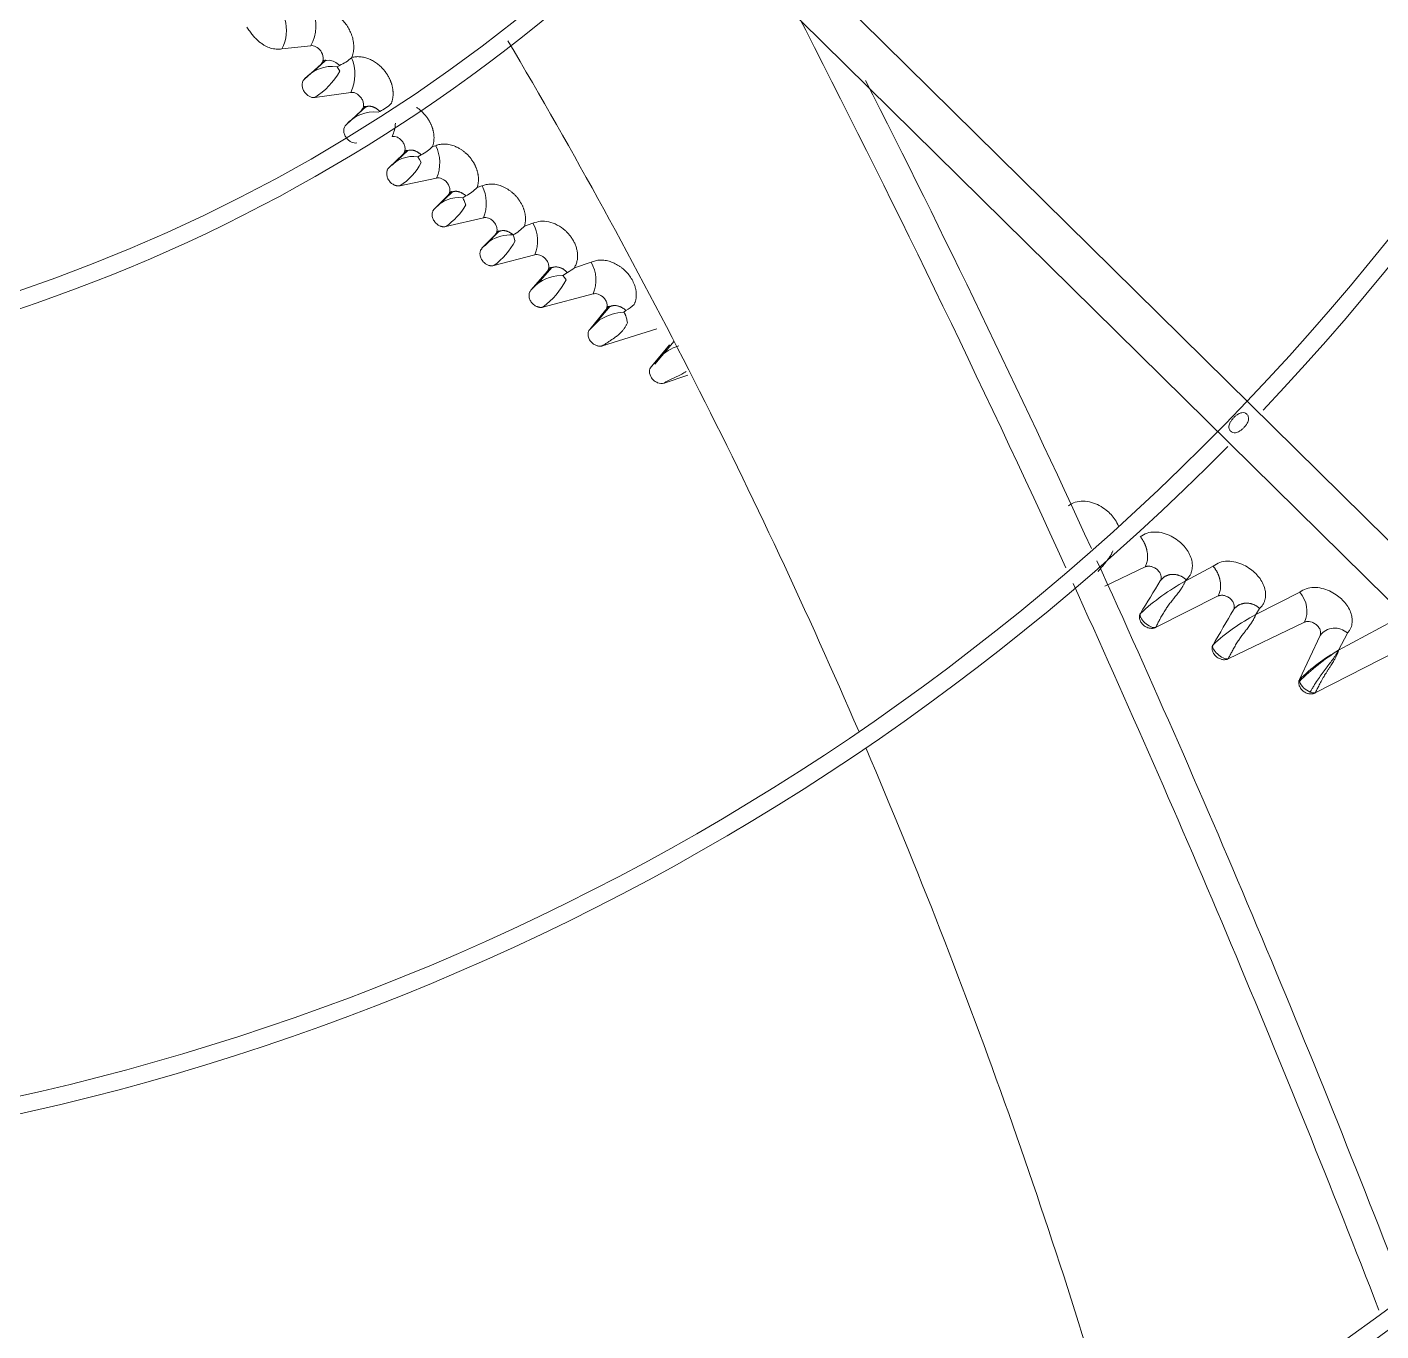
# Model space of a CAD drawing. Header units: millimetres. Extents: x 113490 to 142599, y -20467 to 115.
# Drawn here: x 133754.2 to 133945.9, y -11728.5 to -11543.9 of the extents above; entities that cross this region are included whole.
import ezdxf

# ---------------------------------------------------------------- set-up
doc = ezdxf.new("R2010")
doc.units = ezdxf.units.MM
doc.layers.add('DV3_0', color=7, linetype='Continuous')

msp = doc.modelspace()

# ---------------------------------------------------------------- linework, layer by layer
at = {"layer": 'DV3_0', "color": 7, "linetype": 'Continuous', "lineweight": 15}
for p, q in [((134005.33, -11674.11), (133696.04, -11369.11)), ((133692.48, -11374.03), (134001.15, -11678.41)), ((133790.33, -11546.98), (133794.42, -11546.53)), ((133795.87, -11549.14), (133793.54, -11551.25)), ((133796.44, -11548.69), (133794.74, -11550.23)), ((133798.16, -11549.51), (133798.51, -11549.33)), ((133798.52, -11550.13), (133798.16, -11549.51)), ((133800.08, -11553.14), (133795, -11553.86)), ((133805.89, -11554.67), (133805.83, -11554.69)), ((133799.42, -11557.72), (133801.58, -11555.71)), ((133802.27, -11555.15), (133800.58, -11556.71)), ((133803.98, -11555.94), (133804.18, -11555.83)), ((133812.11, -11560.69), (133811.66, -11560.81)), ((133805.48, -11563.83), (133807.48, -11561.91)), ((133808.14, -11561.36), (133805.96, -11563.44)), ((133809.57, -11562.26), (133810.03, -11561.99)), ((133809.57, -11562.26), (133809.83, -11562.66)), ((133809.83, -11562.66), (133810.06, -11563.09)), ((133812.22, -11565.27), (133807.05, -11566.36)), ((133818.66, -11566.39), (133817.98, -11566.59)), ((133811.91, -11569.66), (133813.83, -11567.75)), ((133814.49, -11567.2), (133812.38, -11569.27)), ((133815.93, -11568.07), (133816.37, -11567.8)), ((133816.17, -11568.57), (133816.38, -11569.09)), ((133818.86, -11570.88), (133813.53, -11572.14)), ((133825.88, -11571.67), (133824.68, -11572.06)), ((133818.66, -11575.22), (133820.52, -11573.31)), ((133821.16, -11572.76), (133819.13, -11574.83)), ((133823.06, -11573.32), (133823.21, -11573.75)), ((133823.21, -11573.75), (133823.33, -11574.17)), ((133818.66, -11575.22), (133819.73, -11574.22)), ((133826.15, -11576.13), (133820.33, -11577.66)), ((133828.56, -11577.92), (133826.63, -11580.13)), ((133834.11, -11577.2), (133831.74, -11577.96)), ((133825.57, -11581.16), (133827.89, -11578.49)), ((133829.26, -11579.1), (133830.13, -11579.05)), ((133830.13, -11579.05), (133830.75, -11578.64)), ((133830.13, -11579.05), (133830.35, -11579.34)), ((133830.35, -11579.34), (133830.57, -11579.66)), ((133834.39, -11581.67), (133827.29, -11583.54)), ((133836.83, -11583.41), (133834.99, -11585.6)), ((133833.91, -11586.69), (133836.16, -11583.99)), ((133833.91, -11586.69), (133835.25, -11585.41)), ((133838.29, -11584.3), (133838.73, -11584.26)), ((133838.73, -11584.26), (133839.05, -11584.04)), ((133839.08, -11584.96), (133839.16, -11585.24)), ((133843.4, -11586.62), (133835.7, -11589.02)), ((133842.62, -11592), (133845.23, -11588.9)), ((133845.89, -11588.35), (133843.12, -11591.61)), ((133847.82, -11593.16), (133844.45, -11594.3)), ((133912.55, -11620.32), (133906.83, -11623.06)), ((133922.19, -11620.23), (133918.24, -11622.34)), ((133918.24, -11622.34), (133918.37, -11622.14)), ((133934.44, -11623.91), (133928.21, -11627.07)), ((133922.89, -11624.44), (133914.03, -11628.89)), ((133928.21, -11627.07), (133928.76, -11626.19)), ((133935.11, -11628.16), (133924.3, -11633.34)), ((133947.68, -11627.95), (133939.94, -11632.12)), ((133939.94, -11632.12), (133941.2, -11629.68)), ((133934.4, -11636.28), (133937.33, -11630.01)), ((133948.4, -11632.14), (133936.61, -11638.17))]:
    msp.add_line(p, q, dxfattribs=at)
for centre, radius, start, end in [((133678.24, -11359.99), 346, 316.5062, 45.3204), ((133678.24, -11359.99), 343.5, 315.6512, 45.622), ((133678.24, -11359.99), 551.5, 285.4775, 344.5225), ((133678.24, -11359.99), 233.5, 225.7814, 315.7154), ((133678.24, -11359.99), 236, 270, 315.2644), ((133789.43, -11543.73), 5.72, 330.7489, 24.2522), ((133785.45, -11544.38), 5.53, 331.8842, 16.797), ((132153.86, -12419.24), 1921.39, 24.56568, 27.16861), ((133071.06, -11989.01), 872.25, 23.32871, 30.53654), ((133796.06, -11543.7), 6.13, 293.4978, 312.3418), ((133794.66, -11550.56), 6, 334.5296, 22.8148), ((133800.27, -11548.3), 0.106, 127.455, 138.9521), ((133797.46, -11554.66), 5.2, 82.2332, 138.9483), ((133789.01, -11544.69), 10.96, 303.1447, 330.2122), ((132231.13, -12384.07), 1840.9, 24.60001, 26.89057), ((133801.66, -11550.42), 5.97, 295.061, 314.3575), ((133803.38, -11561.13), 5.22, 83.3621, 139.2655), ((133800.79, -11557.06), 5.64, 335.6062, 355.4046), ((133807.29, -11563.1), 5.39, 336.3081, 26.5856), ((133808.95, -11566.75), 4.54, 82.1058, 139.9003), ((133807.43, -11556.67), 5.92, 296.0332, 315.5868), ((133802.46, -11559.1), 8.58, 302.2935, 332.2899), ((133814.08, -11568.84), 5.2, 336.8968, 28.1141), ((133815.37, -11572.54), 4.5, 82.8527, 140.2674), ((133810.1, -11571.13), 6.59, 22.8107, 27.6678), ((133813.7, -11562.55), 5.89, 296.95, 316.6197), ((133807.56, -11563.71), 10.33, 305.3082, 328.6579), ((133820.32, -11568.14), 5.86, 297.8556, 317.9842), ((133821.48, -11574.17), 5.06, 337.2472, 29.5928), ((133822.77, -11578.86), 5.55, 87.0019, 123.1926), ((133814.19, -11569.33), 10.35, 306.4065, 332.1042), ((133828, -11573.5), 5.83, 298.135, 309.9847), ((133829.73, -11579.72), 5.06, 337.3362, 29.9393), ((133829.87, -11584.53), 5.46, 96.3262, 141.9258), ((133820.88, -11574.8), 10.84, 306.252, 333.384), ((133836.15, -11578.99), 5.82, 299.8593, 314.3251), ((133838.96, -11590.87), 6.6, 95.7956, 124.1612), ((133833.27, -11586.53), 6.03, 7.0938, 12.3213), ((133848.24, -11594.81), 6.04, 106.4811, 137.7838), ((133851.7, -11599.19), 11.58, 133.2213, 141.6416), ((133678.24, -11359.99), 343.5, 225.9212, 315.6512), ((133678.24, -11359.99), 346, 270, 315.3179), ((132231.13, -12384.07), 1840.9, 21.02717, 24.54064), ((132153.86, -12419.24), 1921.39, 21.16348, 24.49317), ((131025.59, -9865.68), 3381.22, 328.6085, 328.70007), ((133934.48, -11651.66), 33.52, 118.9878, 132.3769), ((133931.56, -11626.55), 3.91, 335.5813, 42.3867), ((130512.29, -9634.07), 3951.76, 329.64096, 329.72446), ((133941.89, -11652.79), 29.13, 118.0017, 132.6106), ((133939.42, -11631.68), 2.68, 48.4997, 141.4403), ((133955.02, -11656.75), 28.87, 121.4706, 135.595), ((133951.89, -11653.83), 24.77, 118.8187, 134.9058), ((133071.06, -11989.01), 872.25, 15.864, 23.15375), ((133678.24, -11359.99), 453.5, 225.9915, 315.56), ((133678.24, -11359.99), 456, 270, 315.5611), ((133678.24, -11359.99), 477.5, 226.9802, 313.0198)]:
    msp.add_arc(centre, radius, start, end, dxfattribs=at)
at = {"layer": 'DV3_0', "color": 7, "linetype": 'Continuous', "lineweight": 20}
for centre, radius, start, end in [((133934.86, -11636.43), 0.488, 162.8059, 194.1766), ((133936.81, -11635.59), 2.6, 201.5728, 250.1568), ((133936.51, -11636.83), 1.34, 244.2828, 274.1581)]:
    msp.add_arc(centre, radius, start, end, dxfattribs=at)
at = {"layer": 'DV3_0', "color": 7, "linetype": 'Continuous', "lineweight": 15}
for points, knots in [([(133794.64, -11541.38), (133794.7, -11541.36), (133794.82, -11541.33), (133795, -11541.3), (133795.18, -11541.28), (133795.36, -11541.27), (133795.55, -11541.26), (133795.73, -11541.27), (133795.92, -11541.29), (133796.11, -11541.32), (133796.3, -11541.35), (133796.49, -11541.4), (133796.68, -11541.46), (133797.08, -11541.6), (133797.67, -11541.88), (133798.41, -11542.4), (133799.02, -11543.01), (133799.52, -11543.64), (133799.9, -11544.29), (133800.21, -11544.96), (133800.38, -11545.56), (133800.47, -11546.06), (133800.51, -11546.44), (133800.52, -11546.82), (133800.49, -11547.18), (133800.43, -11547.54), (133800.34, -11547.89), (133800.25, -11548.11), (133800.21, -11548.22)], [0, 0, 0, 0, 0.01916, 0.038106, 0.056888, 0.075557, 0.094165, 0.112765, 0.131411, 0.150154, 0.169045, 0.188136, 0.207474, 0.227106, 0.308139, 0.388604, 0.471786, 0.538196, 0.605101, 0.673066, 0.74109, 0.778944, 0.816044, 0.852661, 0.889074, 0.925575, 0.962455, 1, 1, 1, 1]), ([(133785.36, -11543.9), (133785.43, -11544), (133785.56, -11544.2), (133785.77, -11544.49), (133785.97, -11544.76), (133786.17, -11545.01), (133786.37, -11545.24), (133786.57, -11545.46), (133786.77, -11545.66), (133786.97, -11545.85), (133787.17, -11546.02), (133787.37, -11546.17), (133787.57, -11546.31), (133787.76, -11546.44), (133788.02, -11546.59), (133788.34, -11546.74), (133788.73, -11546.88), (133789.12, -11546.97), (133789.52, -11547.02), (133789.93, -11547.03), (133790.2, -11547), (133790.33, -11546.98)], [0, 0, 0, 0, 0.057027, 0.111487, 0.163518, 0.213259, 0.260853, 0.306447, 0.350191, 0.392239, 0.432746, 0.471873, 0.509778, 0.546624, 0.582569, 0.6503, 0.717455, 0.785065, 0.854112, 0.925494, 1, 1, 1, 1]), ([(133794.42, -11546.53), (133794.88, -11546.48), (133795.44, -11546.75), (133796.01, -11547.54), (133796.15, -11547.88), (133796.21, -11548.56), (133796.12, -11548.91), (133795.87, -11549.14)], [0, 0, 0, 0, 0.5, 0.5, 0.75, 0.75, 1, 1, 1, 1]), ([(133798.51, -11549.33), (133798.05, -11548.9), (133797.49, -11548.63), (133796.52, -11548.56), (133796.1, -11548.75), (133795.87, -11549.14)], [0, 0, 0, 0, 0.5, 0.5, 1, 1, 1, 1]), ([(133805.83, -11554.69), (133805.85, -11554.64), (133805.89, -11554.53), (133805.94, -11554.37), (133805.98, -11554.2), (133806.01, -11554.04), (133806.04, -11553.87), (133806.06, -11553.71), (133806.07, -11553.54), (133806.08, -11553.37), (133806.07, -11553.2), (133806.07, -11553.04), (133806.05, -11552.87), (133806.03, -11552.71), (133806.01, -11552.55), (133805.97, -11552.39), (133805.94, -11552.23), (133805.9, -11552.07), (133805.85, -11551.92), (133805.8, -11551.76), (133805.74, -11551.62), (133805.69, -11551.47), (133805.62, -11551.32), (133805.56, -11551.18), (133805.49, -11551.05), (133805.42, -11550.91), (133805.34, -11550.78), (133805.27, -11550.65), (133805.19, -11550.53), (133805.1, -11550.41), (133805.02, -11550.29), (133804.94, -11550.18), (133804.85, -11550.07), (133804.77, -11549.97), (133804.68, -11549.86), (133804.59, -11549.77), (133804.37, -11549.53), (133804, -11549.19), (133803.45, -11548.79), (133802.9, -11548.49), (133802.43, -11548.3), (133802.04, -11548.19), (133801.72, -11548.13), (133801.4, -11548.09), (133801.09, -11548.08), (133800.79, -11548.1), (133800.49, -11548.14), (133800.3, -11548.19), (133800.21, -11548.22)], [0, 0, 0, 0, 0.018271, 0.036367, 0.054293, 0.072053, 0.089651, 0.107087, 0.124357, 0.141458, 0.15839, 0.17515, 0.19174, 0.208158, 0.224405, 0.240482, 0.256387, 0.272115, 0.287663, 0.303028, 0.318207, 0.3332, 0.348005, 0.36262, 0.377045, 0.391281, 0.405327, 0.419176, 0.432823, 0.446261, 0.459487, 0.4725, 0.485297, 0.497878, 0.510245, 0.522398, 0.534339, 0.599607, 0.661765, 0.720651, 0.776416, 0.808812, 0.841042, 0.873103, 0.905011, 0.936795, 0.968461, 1, 1, 1, 1]), ([(133793.54, -11551.25), (133793.44, -11551.33), (133793.28, -11551.56), (133793.18, -11552), (133793.24, -11552.51), (133793.45, -11553.01), (133793.79, -11553.43), (133794.18, -11553.72), (133794.59, -11553.87), (133794.86, -11553.88), (133795, -11553.86)], [0, 0, 0, 0, 0.124936, 0.249948, 0.37496, 0.499972, 0.624983, 0.749995, 0.875007, 1, 1, 1, 1]), ([(133801.58, -11555.71), (133801.62, -11555.66), (133801.71, -11555.57), (133801.84, -11555.33), (133801.91, -11554.96), (133801.84, -11554.46), (133801.61, -11553.97), (133801.27, -11553.56), (133800.87, -11553.28), (133800.52, -11553.16), (133800.26, -11553.13), (133800.14, -11553.14), (133800.08, -11553.14)], [0, 0, 0, 0, 0.059896, 0.120557, 0.250312, 0.386572, 0.52658, 0.661624, 0.782933, 0.893402, 0.946876, 1, 1, 1, 1]), ([(133804.18, -11555.83), (133804.15, -11555.8), (133804.09, -11555.73), (133803.99, -11555.64), (133803.89, -11555.56), (133803.78, -11555.48), (133803.67, -11555.41), (133803.56, -11555.34), (133803.45, -11555.29), (133803.34, -11555.24), (133803.23, -11555.19), (133803.11, -11555.16), (133803, -11555.13), (133802.89, -11555.11), (133802.78, -11555.1), (133802.66, -11555.1), (133802.56, -11555.11), (133802.45, -11555.12), (133802.34, -11555.15), (133802.24, -11555.18), (133802.14, -11555.22), (133802.05, -11555.26), (133801.96, -11555.32), (133801.87, -11555.38), (133801.79, -11555.45), (133801.71, -11555.53), (133801.64, -11555.62), (133801.6, -11555.68), (133801.58, -11555.71)], [0, 0, 0, 0, 0.036444, 0.072973, 0.109626, 0.146433, 0.183416, 0.220587, 0.257954, 0.295519, 0.333281, 0.371238, 0.409385, 0.447719, 0.486241, 0.524952, 0.563852, 0.602932, 0.642178, 0.681573, 0.721097, 0.76073, 0.800452, 0.840247, 0.880102, 0.92001, 0.959973, 1, 1, 1, 1]), ([(133811.66, -11560.81), (133811.68, -11560.76), (133811.72, -11560.65), (133811.76, -11560.48), (133811.8, -11560.32), (133811.83, -11560.15), (133811.85, -11559.98), (133811.86, -11559.81), (133811.87, -11559.64), (133811.87, -11559.47), (133811.86, -11559.3), (133811.85, -11559.13), (133811.82, -11558.96), (133811.8, -11558.8), (133811.76, -11558.63), (133811.72, -11558.47), (133811.68, -11558.31), (133811.63, -11558.16), (133811.58, -11558), (133811.52, -11557.85), (133811.46, -11557.71), (133811.39, -11557.56), (133811.32, -11557.42), (133811.25, -11557.28), (133811.17, -11557.15), (133811.09, -11557.02), (133811.01, -11556.89), (133810.93, -11556.77), (133810.84, -11556.65), (133810.76, -11556.54), (133810.67, -11556.43), (133810.58, -11556.32), (133810.49, -11556.22), (133810.4, -11556.12), (133810.31, -11556.03), (133810.22, -11555.94), (133810.05, -11555.77), (133809.8, -11555.55), (133809.54, -11555.37), (133809.41, -11555.28), (133809.4, -11555.27)], [0, 0, 0, 0, 0.0188169, 0.037444, 0.0558864, 0.0741494, 0.0922368, 0.1101451, 0.1278699, 0.1454077, 0.1627565, 0.1799147, 0.1968819, 0.2136584, 0.2302451, 0.2466419, 0.2628435, 0.2788445, 0.2946408, 0.3102299, 0.3256097, 0.3407775, 0.3557312, 0.3704702, 0.3849944, 0.3993046, 0.4133954, 0.4272587, 0.4408884, 0.4542797, 0.4674296, 0.4803362, 0.4929989, 0.505418, 0.5175947, 0.5295311, 0.5412296, 0.5829164, 0.6240736, 0.6289809, 0.6289809, 0.6289809, 0.6289809]), ([(133799.42, -11557.72), (133799.21, -11557.91), (133799.09, -11558.22), (133799.1, -11558.73), (133799.16, -11559.08), (133799.42, -11559.57), (133799.66, -11559.83), (133799.91, -11560.04), (133800.04, -11560.12), (133800.43, -11560.3), (133800.69, -11560.34), (133800.94, -11560.29)], [0, 0, 0, 0, 0.25, 0.25, 0.375, 0.5, 0.625, 0.625, 0.75, 0.75, 1, 1, 1, 1]), ([(133807.48, -11561.91), (133807.52, -11561.86), (133807.61, -11561.76), (133807.74, -11561.51), (133807.8, -11561.14), (133807.72, -11560.63), (133807.47, -11560.15), (133807.11, -11559.75), (133806.7, -11559.49), (133806.36, -11559.38), (133806.1, -11559.36), (133805.98, -11559.38), (133805.92, -11559.38)], [0, 0, 0, 0, 0.06099, 0.122527, 0.253782, 0.391334, 0.532112, 0.667262, 0.786805, 0.8949, 0.947606, 1, 1, 1, 1]), ([(133817.98, -11566.59), (133818, -11566.54), (133818.03, -11566.43), (133818.08, -11566.27), (133818.11, -11566.11), (133818.13, -11565.94), (133818.15, -11565.77), (133818.16, -11565.61), (133818.16, -11565.44), (133818.16, -11565.27), (133818.15, -11565.11), (133818.13, -11564.94), (133818.11, -11564.78), (133818.07, -11564.62), (133818.04, -11564.45), (133818, -11564.3), (133817.95, -11564.14), (133817.9, -11563.98), (133817.84, -11563.83), (133817.78, -11563.68), (133817.71, -11563.54), (133817.64, -11563.39), (133817.57, -11563.25), (133817.49, -11563.12), (133817.41, -11562.98), (133817.33, -11562.86), (133817.24, -11562.73), (133817.15, -11562.61), (133817.06, -11562.49), (133816.97, -11562.37), (133816.88, -11562.26), (133816.78, -11562.16), (133816.68, -11562.05), (133816.59, -11561.95), (133816.49, -11561.86), (133816.39, -11561.77), (133816.22, -11561.62), (133815.96, -11561.41), (133815.61, -11561.17), (133815.25, -11560.96), (133814.89, -11560.79), (133814.52, -11560.65), (133814.15, -11560.55), (133813.78, -11560.48), (133813.42, -11560.46), (133813.07, -11560.46), (133812.73, -11560.5), (133812.41, -11560.58), (133812.21, -11560.65), (133812.11, -11560.69)], [0, 0, 0, 0, 0.018442, 0.036725, 0.054854, 0.072835, 0.090674, 0.108365, 0.125903, 0.143287, 0.160511, 0.177577, 0.194483, 0.21123, 0.227819, 0.244251, 0.260522, 0.276624, 0.292555, 0.30831, 0.323889, 0.339287, 0.354502, 0.369535, 0.384384, 0.39905, 0.413529, 0.427811, 0.44189, 0.45576, 0.469417, 0.482859, 0.496085, 0.509094, 0.521889, 0.534471, 0.546843, 0.587075, 0.626952, 0.666379, 0.705324, 0.743814, 0.781842, 0.819366, 0.856387, 0.892912, 0.928997, 0.964692, 1, 1, 1, 1]), ([(133810.03, -11561.99), (133810, -11561.96), (133809.94, -11561.9), (133809.84, -11561.81), (133809.74, -11561.73), (133809.63, -11561.66), (133809.53, -11561.59), (133809.42, -11561.53), (133809.31, -11561.48), (133809.2, -11561.43), (133809.09, -11561.39), (133808.98, -11561.36), (133808.87, -11561.33), (133808.76, -11561.32), (133808.65, -11561.31), (133808.54, -11561.31), (133808.43, -11561.32), (133808.33, -11561.33), (133808.23, -11561.35), (133808.13, -11561.39), (133808.03, -11561.42), (133807.94, -11561.47), (133807.85, -11561.52), (133807.77, -11561.59), (133807.69, -11561.66), (133807.61, -11561.73), (133807.54, -11561.82), (133807.5, -11561.88), (133807.48, -11561.91)], [0, 0, 0, 0, 0.036352, 0.072798, 0.109377, 0.146118, 0.18304, 0.220157, 0.257476, 0.295, 0.332728, 0.370656, 0.408782, 0.447104, 0.485619, 0.524332, 0.56324, 0.602335, 0.641603, 0.681028, 0.720589, 0.760269, 0.800046, 0.839906, 0.879834, 0.919824, 0.959877, 1, 1, 1, 1]), ([(133807.05, -11566.36), (133807.01, -11566.36), (133806.94, -11566.37), (133806.83, -11566.38), (133806.72, -11566.38), (133806.61, -11566.36), (133806.49, -11566.34), (133806.38, -11566.31), (133806.24, -11566.25), (133806.06, -11566.16), (133805.86, -11566.02), (133805.67, -11565.84), (133805.43, -11565.55), (133805.26, -11565.22), (133805.18, -11564.87), (133805.16, -11564.62), (133805.18, -11564.38), (133805.24, -11564.18), (133805.31, -11564.03), (133805.39, -11563.92), (133805.45, -11563.86), (133805.48, -11563.83)], [0, 0, 0, 0, 0.03153, 0.062353, 0.092698, 0.122808, 0.152931, 0.183314, 0.214201, 0.272671, 0.33125, 0.397261, 0.466453, 0.605489, 0.675489, 0.744759, 0.812256, 0.879292, 0.920718, 0.960761, 1, 1, 1, 1]), ([(133813.83, -11567.75), (133813.87, -11567.7), (133813.96, -11567.6), (133814.09, -11567.34), (133814.15, -11566.96), (133814.04, -11566.46), (133813.78, -11565.98), (133813.41, -11565.59), (133812.99, -11565.35), (133812.65, -11565.25), (133812.4, -11565.24), (133812.28, -11565.26), (133812.22, -11565.27)], [0, 0, 0, 0, 0.061807, 0.124124, 0.256475, 0.394954, 0.536432, 0.672108, 0.790426, 0.896509, 0.948354, 1, 1, 1, 1]), ([(133824.68, -11572.06), (133824.7, -11572), (133824.73, -11571.89), (133824.77, -11571.7), (133824.8, -11571.52), (133824.81, -11571.33), (133824.82, -11571.15), (133824.82, -11570.96), (133824.81, -11570.78), (133824.8, -11570.59), (133824.77, -11570.41), (133824.74, -11570.23), (133824.69, -11570.05), (133824.65, -11569.87), (133824.59, -11569.69), (133824.53, -11569.52), (133824.46, -11569.35), (133824.38, -11569.18), (133824.3, -11569.02), (133824.22, -11568.86), (133824.13, -11568.71), (133824.03, -11568.56), (133823.93, -11568.41), (133823.83, -11568.27), (133823.73, -11568.13), (133823.62, -11568), (133823.51, -11567.87), (133823.39, -11567.75), (133823.28, -11567.63), (133823.16, -11567.52), (133823.05, -11567.41), (133822.93, -11567.31), (133822.74, -11567.15), (133822.48, -11566.96), (133822.13, -11566.74), (133821.77, -11566.55), (133821.4, -11566.39), (133821.04, -11566.27), (133820.67, -11566.18), (133820.31, -11566.13), (133819.95, -11566.12), (133819.61, -11566.13), (133819.27, -11566.19), (133818.96, -11566.27), (133818.76, -11566.35), (133818.66, -11566.39)], [0, 0, 0, 0, 0.020468, 0.040767, 0.060906, 0.080896, 0.100734, 0.120412, 0.139924, 0.159268, 0.17844, 0.197441, 0.216274, 0.234941, 0.25344, 0.27176, 0.289895, 0.307839, 0.32559, 0.343143, 0.360495, 0.377644, 0.394592, 0.411334, 0.427858, 0.444152, 0.460208, 0.476019, 0.491583, 0.506899, 0.521967, 0.53679, 0.551373, 0.590916, 0.630156, 0.669009, 0.707438, 0.745452, 0.78305, 0.820202, 0.856913, 0.893195, 0.929104, 0.964702, 1, 1, 1, 1]), ([(133816.37, -11567.8), (133816.34, -11567.77), (133816.27, -11567.7), (133816.16, -11567.61), (133816.05, -11567.53), (133815.94, -11567.45), (133815.82, -11567.39), (133815.7, -11567.33), (133815.59, -11567.27), (133815.47, -11567.23), (133815.35, -11567.2), (133815.23, -11567.17), (133815.11, -11567.15), (133814.99, -11567.14), (133814.87, -11567.15), (133814.76, -11567.16), (133814.65, -11567.18), (133814.54, -11567.2), (133814.43, -11567.24), (133814.33, -11567.29), (133814.24, -11567.34), (133814.14, -11567.41), (133814.06, -11567.48), (133813.97, -11567.56), (133813.9, -11567.65), (133813.85, -11567.72), (133813.83, -11567.75)], [0, 0, 0, 0, 0.039346, 0.078811, 0.118442, 0.158273, 0.198325, 0.238613, 0.279143, 0.319916, 0.36093, 0.402181, 0.443665, 0.485381, 0.527332, 0.569514, 0.611916, 0.654521, 0.697304, 0.740242, 0.78331, 0.826485, 0.869749, 0.91309, 0.956504, 1, 1, 1, 1]), ([(133813.53, -11572.14), (133813.49, -11572.15), (133813.42, -11572.16), (133813.31, -11572.17), (133813.2, -11572.17), (133813.09, -11572.16), (133812.98, -11572.14), (133812.87, -11572.11), (133812.72, -11572.06), (133812.55, -11571.98), (133812.34, -11571.85), (133812.14, -11571.68), (133811.9, -11571.39), (133811.72, -11571.06), (133811.62, -11570.72), (133811.6, -11570.46), (133811.62, -11570.22), (133811.67, -11570.02), (133811.74, -11569.87), (133811.81, -11569.75), (133811.88, -11569.69), (133811.91, -11569.66)], [0, 0, 0, 0, 0.030968, 0.061254, 0.091074, 0.120656, 0.150233, 0.18004, 0.210303, 0.267998, 0.325834, 0.39348, 0.461361, 0.601707, 0.672161, 0.741845, 0.810514, 0.878591, 0.920293, 0.960563, 1, 1, 1, 1]), ([(133820.52, -11573.31), (133820.56, -11573.26), (133820.65, -11573.16), (133820.77, -11572.9), (133820.82, -11572.52), (133820.7, -11572.01), (133820.42, -11571.54), (133820.04, -11571.16), (133819.62, -11570.93), (133819.28, -11570.85), (133819.03, -11570.84), (133818.91, -11570.87), (133818.86, -11570.88)], [0, 0, 0, 0, 0.062363, 0.12517, 0.258167, 0.39723, 0.539211, 0.675362, 0.792735, 0.897052, 0.948727, 1, 1, 1, 1]), ([(133831.74, -11577.96), (133831.83, -11577.8), (133832.01, -11577.47), (133832.15, -11576.93), (133832.21, -11576.37), (133832.18, -11575.82), (133832.08, -11575.28), (133831.9, -11574.76), (133831.68, -11574.26), (133831.41, -11573.81), (133831.11, -11573.39), (133830.78, -11573.01), (133830.22, -11572.48), (133829.35, -11571.87), (133828.14, -11571.41), (133826.92, -11571.3), (133826.23, -11571.55), (133825.88, -11571.67)], [0, 0, 0, 0, 0.057811, 0.114004, 0.168762, 0.222167, 0.2741, 0.324557, 0.373398, 0.420411, 0.465563, 0.508766, 0.54982, 0.665874, 0.779898, 0.891116, 1, 1, 1, 1]), ([(133823.06, -11573.32), (133823.03, -11573.29), (133822.96, -11573.23), (133822.85, -11573.14), (133822.74, -11573.06), (133822.62, -11572.99), (133822.51, -11572.92), (133822.39, -11572.87), (133822.27, -11572.82), (133822.15, -11572.78), (133822.03, -11572.75), (133821.91, -11572.72), (133821.79, -11572.71), (133821.67, -11572.7), (133821.56, -11572.7), (133821.44, -11572.72), (133821.33, -11572.74), (133821.22, -11572.77), (133821.12, -11572.81), (133821.02, -11572.85), (133820.92, -11572.91), (133820.83, -11572.97), (133820.74, -11573.05), (133820.66, -11573.13), (133820.58, -11573.22), (133820.54, -11573.28), (133820.52, -11573.31)], [0, 0, 0, 0, 0.039306, 0.078739, 0.118341, 0.158147, 0.198179, 0.238449, 0.278964, 0.319725, 0.360731, 0.401978, 0.443462, 0.485181, 0.527138, 0.56933, 0.611742, 0.654359, 0.697157, 0.740111, 0.783198, 0.826394, 0.86968, 0.913045, 0.956483, 1, 1, 1, 1]), ([(133820.33, -11577.66), (133820.29, -11577.67), (133820.22, -11577.68), (133820.11, -11577.69), (133820, -11577.7), (133819.89, -11577.69), (133819.78, -11577.67), (133819.67, -11577.65), (133819.52, -11577.6), (133819.35, -11577.53), (133819.14, -11577.4), (133818.94, -11577.23), (133818.75, -11577.03), (133818.59, -11576.8), (133818.47, -11576.55), (133818.4, -11576.29), (133818.36, -11576.03), (133818.38, -11575.79), (133818.43, -11575.59), (133818.49, -11575.44), (133818.57, -11575.32), (133818.63, -11575.25), (133818.66, -11575.22)], [0, 0, 0, 0, 0.031541, 0.062191, 0.092151, 0.121631, 0.150857, 0.180057, 0.209462, 0.267355, 0.325302, 0.391974, 0.460497, 0.530053, 0.600072, 0.670611, 0.74078, 0.808537, 0.875941, 0.918387, 0.959539, 1, 1, 1, 1]), ([(133827.89, -11578.49), (133827.93, -11578.44), (133828.01, -11578.33), (133828.11, -11578.07), (133828.14, -11577.68), (133828, -11577.18), (133827.7, -11576.72), (133827.3, -11576.37), (133826.89, -11576.16), (133826.49, -11576.07), (133826.26, -11576.11), (133826.15, -11576.13)], [0, 0, 0, 0, 0.062959, 0.12688, 0.261561, 0.402187, 0.545461, 0.68204, 0.798407, 0.899927, 1, 1, 1, 1]), ([(133830.75, -11578.64), (133830.71, -11578.6), (133830.64, -11578.53), (133830.54, -11578.43), (133830.42, -11578.34), (133830.31, -11578.26), (133830.19, -11578.18), (133830.07, -11578.11), (133829.95, -11578.05), (133829.82, -11578), (133829.7, -11577.95), (133829.58, -11577.92), (133829.45, -11577.89), (133829.33, -11577.87), (133829.2, -11577.85), (133829.08, -11577.85), (133828.96, -11577.86), (133828.84, -11577.87), (133828.73, -11577.9), (133828.62, -11577.93), (133828.51, -11577.97), (133828.4, -11578.02), (133828.3, -11578.08), (133828.21, -11578.15), (133828.12, -11578.22), (133828.03, -11578.3), (133827.96, -11578.39), (133827.91, -11578.46), (133827.89, -11578.49)], [0, 0, 0, 0, 0.036347, 0.072748, 0.109253, 0.1459, 0.182717, 0.219725, 0.256935, 0.294355, 0.331986, 0.36983, 0.407885, 0.446152, 0.484632, 0.523329, 0.562245, 0.601368, 0.640685, 0.680177, 0.71982, 0.759592, 0.799472, 0.839441, 0.879482, 0.919589, 0.959758, 1, 1, 1, 1]), ([(133840.22, -11583.15), (133840.24, -11583.1), (133840.29, -11582.99), (133840.35, -11582.83), (133840.4, -11582.66), (133840.44, -11582.49), (133840.47, -11582.32), (133840.49, -11582.15), (133840.51, -11581.98), (133840.51, -11581.82), (133840.51, -11581.65), (133840.5, -11581.49), (133840.48, -11581.32), (133840.46, -11581.16), (133840.43, -11581.01), (133840.39, -11580.85), (133840.35, -11580.7), (133840.24, -11580.35), (133840.02, -11579.82), (133839.6, -11579.14), (133839.09, -11578.53), (133838.61, -11578.09), (133838.2, -11577.79), (133837.87, -11577.58), (133837.54, -11577.39), (133837.19, -11577.23), (133836.83, -11577.1), (133836.47, -11576.99), (133836.11, -11576.92), (133835.76, -11576.88), (133835.4, -11576.88), (133835.06, -11576.91), (133834.73, -11576.97), (133834.41, -11577.06), (133834.21, -11577.15), (133834.11, -11577.19)], [0, 0, 0, 0, 0.018772, 0.037267, 0.055488, 0.073442, 0.091132, 0.108567, 0.125751, 0.142691, 0.159379, 0.175809, 0.191971, 0.207863, 0.22348, 0.238821, 0.253885, 0.268672, 0.34354, 0.416382, 0.486986, 0.55479, 0.589172, 0.623644, 0.658167, 0.692686, 0.727153, 0.761538, 0.795839, 0.83004, 0.864139, 0.898143, 0.932085, 0.966031, 1, 1, 1, 1]), ([(133827.29, -11583.54), (133827.26, -11583.55), (133827.19, -11583.57), (133827.08, -11583.58), (133826.97, -11583.58), (133826.86, -11583.58), (133826.75, -11583.56), (133826.65, -11583.54), (133826.52, -11583.5), (133826.37, -11583.44), (133826.17, -11583.34), (133825.95, -11583.18), (133825.73, -11582.96), (133825.56, -11582.72), (133825.44, -11582.48), (133825.35, -11582.22), (133825.32, -11581.97), (133825.32, -11581.72), (133825.37, -11581.5), (133825.45, -11581.31), (133825.53, -11581.21), (133825.57, -11581.16)], [0, 0, 0, 0, 0.031206, 0.061591, 0.09134, 0.120655, 0.149743, 0.178819, 0.208096, 0.253867, 0.299405, 0.379199, 0.460329, 0.531051, 0.60232, 0.673539, 0.74416, 0.813651, 0.882523, 0.942038, 1, 1, 1, 1]), ([(133836.16, -11583.99), (133836.2, -11583.94), (133836.28, -11583.83), (133836.38, -11583.56), (133836.4, -11583.17), (133836.25, -11582.68), (133835.94, -11582.23), (133835.54, -11581.89), (133835.12, -11581.69), (133834.73, -11581.61), (133834.51, -11581.65), (133834.39, -11581.67)], [0, 0, 0, 0, 0.063283, 0.127256, 0.262205, 0.403365, 0.547464, 0.685255, 0.802003, 0.901714, 1, 1, 1, 1]), ([(133839.05, -11584.04), (133839.02, -11584), (133838.94, -11583.94), (133838.83, -11583.84), (133838.72, -11583.76), (133838.6, -11583.68), (133838.48, -11583.61), (133838.36, -11583.55), (133838.24, -11583.49), (133838.11, -11583.44), (133837.98, -11583.4), (133837.86, -11583.37), (133837.73, -11583.34), (133837.61, -11583.33), (133837.48, -11583.32), (133837.36, -11583.32), (133837.24, -11583.33), (133837.12, -11583.35), (133837.01, -11583.38), (133836.89, -11583.41), (133836.79, -11583.46), (133836.68, -11583.51), (133836.58, -11583.57), (133836.49, -11583.64), (133836.39, -11583.71), (133836.31, -11583.8), (133836.23, -11583.89), (133836.18, -11583.96), (133836.16, -11583.99)], [0, 0, 0, 0, 0.03621, 0.072495, 0.108902, 0.145467, 0.182216, 0.219167, 0.256331, 0.293716, 0.331323, 0.369153, 0.407205, 0.445478, 0.483973, 0.522693, 0.561636, 0.600792, 0.640147, 0.67968, 0.71937, 0.759195, 0.799133, 0.839164, 0.879274, 0.91945, 0.959691, 1, 1, 1, 1]), ([(133838.73, -11584.26), (133838.74, -11584.27), (133838.77, -11584.29), (133838.8, -11584.34), (133838.84, -11584.39), (133838.88, -11584.45), (133838.92, -11584.53), (133838.96, -11584.62), (133839, -11584.72), (133839.04, -11584.84), (133839.07, -11584.92), (133839.08, -11584.96)], [0, 0, 0, 0, 0.056011, 0.124486, 0.206339, 0.302119, 0.41219, 0.536813, 0.676201, 0.830538, 1, 1, 1, 1]), ([(133835.7, -11589.02), (133835.68, -11589.03), (133835.62, -11589.04), (133835.53, -11589.06), (133835.44, -11589.07), (133835.32, -11589.07), (133835.17, -11589.06), (133834.9, -11589.01), (133834.54, -11588.86), (133834.2, -11588.58), (133833.97, -11588.3), (133833.83, -11588.06), (133833.73, -11587.8), (133833.68, -11587.55), (133833.67, -11587.3), (133833.7, -11587.09), (133833.76, -11586.93), (133833.82, -11586.8), (133833.88, -11586.73), (133833.91, -11586.69)], [0, 0, 0, 0, 0.025371, 0.050418, 0.075272, 0.100071, 0.150307, 0.200106, 0.313519, 0.447791, 0.518992, 0.590238, 0.662103, 0.73375, 0.803187, 0.872217, 0.915879, 0.958261, 1, 1, 1, 1]), ([(133839.25, -11585.79), (133839.22, -11585.84), (133839.17, -11585.96), (133839.09, -11586.12), (133838.99, -11586.28), (133838.89, -11586.44), (133838.79, -11586.59), (133838.68, -11586.74), (133838.56, -11586.88), (133838.43, -11587.02), (133838.3, -11587.16), (133838.17, -11587.29), (133837.93, -11587.5), (133837.51, -11587.83), (133837, -11588.18), (133836.54, -11588.48), (133836.23, -11588.68), (133835.95, -11588.86), (133835.78, -11588.97), (133835.7, -11589.02)], [0, 0, 0, 0, 0.038099, 0.076092, 0.114011, 0.15189, 0.18976, 0.227653, 0.265602, 0.303639, 0.341797, 0.380111, 0.418614, 0.536921, 0.713888, 0.799533, 0.875717, 0.942505, 1, 1, 1, 1]), ([(133842.62, -11592), (133842.48, -11592.16), (133842.38, -11592.4), (133842.38, -11592.96), (133842.48, -11593.28), (133842.78, -11593.72), (133842.91, -11593.86), (133843.2, -11594.09), (133843.36, -11594.18), (133843.82, -11594.37), (133844.12, -11594.39), (133844.45, -11594.29)], [0, 0, 0, 0, 0.25, 0.25, 0.5, 0.5, 0.625, 0.625, 0.75, 0.75, 1, 1, 1, 1]), ([(133844.45, -11594.29), (133844.78, -11594.09), (133845.15, -11593.9), (133845.95, -11593.52), (133846.37, -11593.33), (133847, -11593.01), (133847.21, -11592.89), (133847.45, -11592.74), (133847.5, -11592.71), (133847.55, -11592.68)], [0, 0, 0, 0, 0.25, 0.25, 0.5, 0.5, 0.625, 0.625, 0.6538526, 0.6538526, 0.6538526, 0.6538526]), ([(133924.65, -11601.1), (133924.61, -11601.05), (133924.53, -11600.96), (133924.42, -11600.72), (133924.38, -11600.32), (133924.56, -11599.89), (133924.83, -11599.51), (133925.1, -11599.19), (133925.4, -11598.91), (133925.78, -11598.64), (133926.2, -11598.46), (133926.59, -11598.48), (133926.83, -11598.6), (133926.92, -11598.67), (133926.96, -11598.71)], [0, 0, 0, 0, 0.040443, 0.081793, 0.180216, 0.319289, 0.407802, 0.503208, 0.598506, 0.68594, 0.822069, 0.918689, 0.959722, 1, 1, 1, 1]), ([(133926.96, -11598.71), (133927, -11598.76), (133927.08, -11598.85), (133927.2, -11599.09), (133927.24, -11599.49), (133927.06, -11599.92), (133926.79, -11600.31), (133926.52, -11600.62), (133926.22, -11600.9), (133925.84, -11601.17), (133925.42, -11601.36), (133925.03, -11601.33), (133924.79, -11601.21), (133924.7, -11601.14), (133924.65, -11601.1)], [0, 0, 0, 0, 0.040471, 0.081926, 0.180876, 0.319892, 0.408079, 0.503208, 0.597701, 0.68481, 0.821378, 0.918632, 0.959731, 1, 1, 1, 1]), ([(133908.77, -11614.55), (133908.65, -11614.24), (133908.22, -11613.4), (133907.27, -11612.39), (133906.07, -11611.6), (133904.95, -11611.15), (133903.76, -11610.97), (133902.6, -11611.09), (133901.99, -11611.47), (133901.68, -11611.66)], [0.3184367, 0.3184367, 0.3184367, 0.3184367, 0.3985096, 0.5413232, 0.628849, 0.7196251, 0.8121213, 0.9052908, 1, 1, 1, 1]), ([(133918.37, -11622.14), (133918.49, -11622.02), (133918.72, -11621.8), (133918.97, -11621.4), (133919.13, -11621), (133919.22, -11620.62), (133919.25, -11620.25), (133919.24, -11619.92), (133919.14, -11619.14), (133918.62, -11617.9), (133917.44, -11616.68), (133916.23, -11615.92), (133915.11, -11615.49), (133913.93, -11615.33), (133912.77, -11615.47), (133912.17, -11615.86), (133911.87, -11616.06)], [0, 0, 0, 0, 0.045484, 0.087511, 0.126239, 0.161752, 0.193995, 0.22288, 0.248302, 0.398303, 0.542361, 0.628866, 0.719082, 0.81149, 0.90479, 1, 1, 1, 1]), ([(133911.87, -11616.06), (133911.91, -11616.11), (133911.98, -11616.19), (133912.08, -11616.33), (133912.16, -11616.46), (133912.25, -11616.59), (133912.32, -11616.71), (133912.38, -11616.83), (133912.44, -11616.95), (133912.5, -11617.06), (133912.55, -11617.17), (133912.59, -11617.27), (133912.62, -11617.36), (133912.66, -11617.45), (133912.69, -11617.54), (133912.71, -11617.61), (133912.73, -11617.68), (133912.75, -11617.75), (133912.76, -11617.81), (133912.78, -11617.86), (133912.79, -11617.9), (133912.8, -11617.94), (133912.8, -11617.97), (133912.81, -11617.99), (133912.84, -11618.15), (133912.89, -11618.44), (133912.92, -11618.84), (133912.9, -11619.2), (133912.85, -11619.53), (133912.77, -11619.83), (133912.67, -11620.09), (133912.59, -11620.24), (133912.55, -11620.32)], [0, 0, 0, 0, 0.034344, 0.067168, 0.098516, 0.128424, 0.156915, 0.184012, 0.209726, 0.234069, 0.257047, 0.278666, 0.298927, 0.317831, 0.335378, 0.351567, 0.366395, 0.37986, 0.391959, 0.402687, 0.412043, 0.420021, 0.42662, 0.431837, 0.435668, 0.528079, 0.616208, 0.700323, 0.780585, 0.857152, 0.930213, 1, 1, 1, 1]), ([(133907.99, -11618.04), (133907.97, -11618.09), (133907.93, -11618.19), (133907.86, -11618.35), (133907.78, -11618.5), (133907.69, -11618.66), (133907.53, -11618.92), (133907.25, -11619.31), (133906.84, -11619.83), (133906.43, -11620.33), (133906.1, -11620.72), (133905.93, -11620.93), (133905.88, -11621)], [0.0000242, 0.0000242, 0.0000242, 0.0000242, 0.0223392, 0.0454389, 0.0693317, 0.0940459, 0.1196058, 0.1909934, 0.2852171, 0.3759865, 0.4428982, 0.4761984, 0.4761984, 0.4761984, 0.4761984]), ([(133928.76, -11626.19), (133928.88, -11626.07), (133929.11, -11625.84), (133929.36, -11625.44), (133929.51, -11625.04), (133929.59, -11624.66), (133929.62, -11624.3), (133929.6, -11623.97), (133929.49, -11623.19), (133928.94, -11621.95), (133927.73, -11620.76), (133926.52, -11620.02), (133925.41, -11619.61), (133924.23, -11619.46), (133923.07, -11619.62), (133922.49, -11620.03), (133922.19, -11620.23)], [0, 0, 0, 0, 0.045632, 0.087718, 0.126426, 0.161832, 0.193872, 0.222444, 0.247427, 0.398097, 0.543438, 0.628642, 0.718208, 0.8105, 0.904084, 1, 1, 1, 1]), ([(133914.7, -11622.28), (133914.73, -11622.22), (133914.79, -11622.11), (133914.84, -11621.84), (133914.8, -11621.46), (133914.56, -11621), (133914.17, -11620.6), (133913.7, -11620.33), (133913.25, -11620.21), (133912.92, -11620.21), (133912.7, -11620.26), (133912.6, -11620.3), (133912.55, -11620.32)], [0, 0, 0, 0, 0.060979, 0.122856, 0.254546, 0.396945, 0.545585, 0.68882, 0.805931, 0.904784, 0.952657, 1, 1, 1, 1]), ([(133918.37, -11622.14), (133918.33, -11622.11), (133918.26, -11622.04), (133918.14, -11621.95), (133918.02, -11621.87), (133917.9, -11621.79), (133917.78, -11621.71), (133917.65, -11621.65), (133917.52, -11621.59), (133917.39, -11621.54), (133917.26, -11621.49), (133917.12, -11621.46), (133916.99, -11621.43), (133916.85, -11621.4), (133916.72, -11621.39), (133916.59, -11621.38), (133916.45, -11621.38), (133916.32, -11621.38), (133916.19, -11621.4), (133916.07, -11621.42), (133915.94, -11621.44), (133915.82, -11621.48), (133915.7, -11621.52), (133915.58, -11621.57), (133915.46, -11621.62), (133915.35, -11621.68), (133915.25, -11621.75), (133915.14, -11621.82), (133915.05, -11621.9), (133914.95, -11621.99), (133914.86, -11622.08), (133914.78, -11622.18), (133914.73, -11622.25), (133914.7, -11622.28)], [0, 0, 0, 0, 0.030291, 0.06056, 0.090853, 0.121211, 0.151668, 0.182249, 0.212976, 0.243865, 0.274927, 0.306171, 0.337603, 0.369226, 0.401044, 0.43306, 0.465274, 0.49769, 0.530307, 0.563117, 0.596108, 0.629266, 0.662573, 0.696012, 0.729564, 0.76321, 0.796931, 0.830709, 0.864529, 0.898377, 0.932243, 0.966118, 1, 1, 1, 1]), ([(133922.19, -11620.23), (133922.23, -11620.28), (133922.3, -11620.36), (133922.4, -11620.5), (133922.49, -11620.63), (133922.57, -11620.76), (133922.65, -11620.88), (133922.72, -11621), (133922.78, -11621.12), (133922.83, -11621.23), (133922.88, -11621.34), (133922.92, -11621.44), (133922.96, -11621.53), (133922.99, -11621.62), (133923.02, -11621.7), (133923.04, -11621.77), (133923.06, -11621.84), (133923.08, -11621.9), (133923.1, -11621.95), (133923.11, -11622), (133923.12, -11622.04), (133923.13, -11622.08), (133923.13, -11622.1), (133923.17, -11622.27), (133923.22, -11622.56), (133923.25, -11622.96), (133923.24, -11623.32), (133923.19, -11623.66), (133923.11, -11623.95), (133923.01, -11624.21), (133922.93, -11624.37), (133922.89, -11624.44)], [0, 0, 0, 0, 0.034913, 0.068221, 0.099975, 0.130214, 0.158967, 0.186255, 0.212093, 0.236491, 0.259457, 0.280995, 0.301106, 0.31979, 0.337046, 0.352872, 0.367264, 0.38022, 0.391735, 0.401805, 0.410427, 0.417596, 0.42331, 0.427565, 0.521414, 0.610902, 0.696294, 0.777739, 0.855376, 0.929387, 1, 1, 1, 1]), ([(133918.24, -11622.34), (133918.22, -11622.39), (133918.18, -11622.49), (133918.12, -11622.64), (133918.04, -11622.79), (133917.96, -11622.95), (133917.8, -11623.21), (133917.54, -11623.6), (133917.15, -11624.12), (133916.74, -11624.62), (133916.42, -11625.03), (133916.1, -11625.43), (133915.78, -11625.86), (133915.47, -11626.31), (133915.23, -11626.69), (133915.04, -11627), (133914.87, -11627.3), (133914.71, -11627.6), (133914.56, -11627.89), (133914.42, -11628.17), (133914.29, -11628.43), (133914.16, -11628.68), (133914.07, -11628.82), (133914.03, -11628.89)], [0, 0, 0, 0, 0.022116, 0.044979, 0.068622, 0.093072, 0.118353, 0.189051, 0.281999, 0.373022, 0.439614, 0.481491, 0.564848, 0.63761, 0.682237, 0.724973, 0.76612, 0.806014, 0.845018, 0.883516, 0.921909, 0.9606, 1, 1, 1, 1]), ([(133941.2, -11629.68), (133941.3, -11629.56), (133941.49, -11629.33), (133941.69, -11628.94), (133941.81, -11628.56), (133941.87, -11628.18), (133941.88, -11627.82), (133941.84, -11627.48), (133941.69, -11626.71), (133941.08, -11625.51), (133939.86, -11624.38), (133938.66, -11623.69), (133937.57, -11623.31), (133936.43, -11623.18), (133935.31, -11623.34), (133934.73, -11623.72), (133934.44, -11623.91)], [0, 0, 0, 0, 0.042988, 0.083321, 0.121126, 0.156486, 0.189349, 0.219635, 0.247246, 0.398049, 0.54578, 0.630422, 0.719507, 0.811377, 0.904576, 1, 1, 1, 1]), ([(133925.07, -11626.38), (133925.1, -11626.32), (133925.16, -11626.21), (133925.2, -11625.93), (133925.15, -11625.55), (133924.91, -11625.09), (133924.5, -11624.7), (133924.03, -11624.44), (133923.58, -11624.33), (133923.26, -11624.33), (133923.04, -11624.38), (133922.94, -11624.42), (133922.89, -11624.44)], [0, 0, 0, 0, 0.060903, 0.122655, 0.25432, 0.397066, 0.546321, 0.689979, 0.806929, 0.905328, 0.952911, 1, 1, 1, 1]), ([(133928.76, -11626.19), (133928.73, -11626.16), (133928.65, -11626.1), (133928.54, -11626.01), (133928.42, -11625.92), (133928.29, -11625.84), (133928.17, -11625.77), (133928.04, -11625.71), (133927.91, -11625.65), (133927.78, -11625.6), (133927.64, -11625.56), (133927.51, -11625.52), (133927.38, -11625.5), (133927.24, -11625.47), (133927.11, -11625.46), (133926.97, -11625.45), (133926.84, -11625.45), (133926.71, -11625.46), (133926.58, -11625.47), (133926.45, -11625.5), (133926.32, -11625.53), (133926.2, -11625.56), (133926.08, -11625.6), (133925.96, -11625.65), (133925.84, -11625.71), (133925.73, -11625.77), (133925.62, -11625.84), (133925.52, -11625.92), (133925.42, -11626), (133925.32, -11626.08), (133925.23, -11626.18), (133925.15, -11626.27), (133925.1, -11626.34), (133925.07, -11626.38)], [0, 0, 0, 0, 0.030121, 0.060224, 0.090357, 0.120564, 0.150876, 0.181322, 0.211924, 0.242699, 0.273659, 0.304813, 0.336169, 0.367731, 0.399502, 0.431485, 0.463683, 0.496098, 0.528729, 0.561568, 0.594602, 0.627818, 0.661197, 0.694722, 0.728373, 0.76213, 0.795975, 0.829888, 0.863855, 0.897859, 0.93189, 0.965938, 1, 1, 1, 1]), ([(133914.03, -11628.89), (133914, -11628.91), (133913.96, -11628.93), (133913.88, -11628.96), (133913.79, -11628.98), (133913.68, -11629.01), (133913.53, -11629.03), (133913.34, -11629.02), (133913.14, -11628.99), (133912.82, -11628.9), (133912.5, -11628.72), (133912.22, -11628.47), (133912.04, -11628.25), (133911.89, -11628.02), (133911.8, -11627.77), (133911.75, -11627.53), (133911.75, -11627.32), (133911.78, -11627.15), (133911.82, -11627.02), (133911.87, -11626.94), (133911.89, -11626.9)], [0, 0, 0, 0, 0.023685, 0.047466, 0.071475, 0.09584, 0.144223, 0.193094, 0.248324, 0.304393, 0.444759, 0.517414, 0.59071, 0.664382, 0.736891, 0.805398, 0.873372, 0.916416, 0.958401, 1, 1, 1, 1]), ([(133914.03, -11628.89), (133913.85, -11628.93), (133913.6, -11628.88), (133913.04, -11628.64), (133912.74, -11628.45), (133912.24, -11628), (133912.04, -11627.74), (133911.82, -11627.26), (133911.8, -11627.05), (133911.89, -11626.9)], [0, 0, 0, 0, 0.25, 0.25, 0.5, 0.5, 0.75, 0.75, 1, 1, 1, 1]), ([(133928.21, -11627.07), (133928.19, -11627.11), (133928.16, -11627.21), (133928.1, -11627.35), (133928.04, -11627.5), (133927.96, -11627.65), (133927.83, -11627.9), (133927.59, -11628.27), (133927.24, -11628.76), (133926.87, -11629.25), (133926.57, -11629.63), (133926.29, -11630.01), (133925.99, -11630.42), (133925.69, -11630.85), (133925.46, -11631.22), (133925.28, -11631.52), (133925.12, -11631.81), (133924.96, -11632.1), (133924.82, -11632.37), (133924.68, -11632.64), (133924.55, -11632.89), (133924.42, -11633.13), (133924.34, -11633.27), (133924.3, -11633.34)], [0, 0, 0, 0, 0.021768, 0.044278, 0.067562, 0.091644, 0.116549, 0.185919, 0.276389, 0.3673, 0.432608, 0.471944, 0.555436, 0.628427, 0.674056, 0.717868, 0.760141, 0.801183, 0.841323, 0.88091, 0.920305, 0.959878, 1, 1, 1, 1]), ([(133937.33, -11630.01), (133937.34, -11629.98), (133937.36, -11629.93), (133937.39, -11629.84), (133937.4, -11629.74), (133937.41, -11629.61), (133937.39, -11629.43), (133937.33, -11629.21), (133937.22, -11628.99), (133937.02, -11628.7), (133936.68, -11628.39), (133936.22, -11628.15), (133935.84, -11628.06), (133935.58, -11628.05), (133935.41, -11628.07), (133935.25, -11628.1), (133935.16, -11628.14), (133935.11, -11628.16)], [0, 0, 0, 0, 0.030358, 0.060715, 0.091326, 0.122441, 0.187897, 0.254659, 0.325793, 0.39806, 0.547495, 0.691544, 0.808778, 0.858283, 0.907076, 0.953825, 1, 1, 1, 1]), ([(133924.3, -11633.34), (133924.27, -11633.35), (133924.22, -11633.37), (133924.15, -11633.4), (133924.07, -11633.42), (133923.96, -11633.45), (133923.81, -11633.46), (133923.62, -11633.46), (133923.42, -11633.43), (133923.1, -11633.33), (133922.78, -11633.16), (133922.5, -11632.91), (133922.32, -11632.7), (133922.18, -11632.46), (133922.08, -11632.22), (133922.03, -11631.98), (133922.03, -11631.77), (133922.06, -11631.6), (133922.1, -11631.47), (133922.14, -11631.39), (133922.16, -11631.35)], [0, 0, 0, 0, 0.023103, 0.046302, 0.069715, 0.09346, 0.141592, 0.19023, 0.245942, 0.302454, 0.444237, 0.517183, 0.590708, 0.664499, 0.737116, 0.805641, 0.873604, 0.916607, 0.95852, 1, 1, 1, 1]), ([(133924.3, -11633.34), (133924.12, -11633.36), (133923.87, -11633.31), (133923.32, -11633.07), (133923.03, -11632.87), (133922.53, -11632.43), (133922.33, -11632.18), (133922.1, -11631.71), (133922.08, -11631.5), (133922.16, -11631.35)], [0, 0, 0, 0, 0.25, 0.25, 0.5, 0.5, 0.75, 0.75, 1, 1, 1, 1]), ([(133935.93, -11638.04), (133936, -11637.91), (133936.16, -11637.64), (133936.5, -11637.06), (133936.95, -11636.35), (133937.49, -11635.57), (133938.04, -11634.84), (133938.57, -11634.14), (133939.09, -11633.46), (133939.56, -11632.78), (133939.83, -11632.34), (133939.94, -11632.12)], [0, 0, 0, 0, 0.062498, 0.125001, 0.250008, 0.375015, 0.500021, 0.625028, 0.750035, 0.875041, 1, 1, 1, 1]), ([(133939.94, -11632.12), (133939.93, -11632.17), (133939.91, -11632.26), (133939.86, -11632.41), (133939.81, -11632.56), (133939.74, -11632.73), (133939.65, -11632.9), (133939.56, -11633.09), (133939.46, -11633.29), (133939.34, -11633.5), (133939.14, -11633.83), (133938.9, -11634.21), (133938.66, -11634.58), (133938.45, -11634.89), (133938.27, -11635.18), (133938.07, -11635.5), (133937.8, -11635.95), (133937.48, -11636.51), (133937.19, -11637.07), (133936.99, -11637.46), (133936.86, -11637.71), (133936.73, -11637.95), (133936.65, -11638.1), (133936.61, -11638.17)], [0, 0, 0, 0, 0.021725, 0.045279, 0.070709, 0.098055, 0.127351, 0.158627, 0.191912, 0.227228, 0.264599, 0.358633, 0.42228, 0.454975, 0.512767, 0.565816, 0.614185, 0.725877, 0.827463, 0.870174, 0.912916, 0.956066, 1, 1, 1, 1]), ([(133936.61, -11638.17), (133936.58, -11638.18), (133936.54, -11638.2), (133936.46, -11638.23), (133936.38, -11638.26), (133936.27, -11638.28), (133936.13, -11638.3), (133935.95, -11638.31), (133935.75, -11638.28), (133935.44, -11638.21), (133935.12, -11638.05), (133934.83, -11637.82), (133934.64, -11637.62), (133934.49, -11637.39), (133934.38, -11637.15), (133934.31, -11636.91), (133934.3, -11636.71), (133934.31, -11636.54), (133934.34, -11636.41), (133934.38, -11636.32), (133934.4, -11636.28)], [0, 0, 0, 0, 0.023076, 0.046315, 0.069833, 0.093744, 0.141136, 0.189036, 0.244037, 0.299791, 0.441115, 0.514551, 0.588572, 0.66295, 0.736219, 0.805448, 0.874103, 0.916828, 0.958588, 1, 1, 1, 1])]:
    msp.add_open_spline(points, degree=3, knots=knots, dxfattribs=at)
for points in [[(133796.13, -11548.68), (133796.34, -11548.57), (133796.48, -11548.55), (133796.56, -11548.63)], [(133801.85, -11555.21), (133802.04, -11555.12), (133802.18, -11555.11), (133802.27, -11555.18)], [(133807.74, -11561.41), (133807.93, -11561.33), (133808.06, -11561.32), (133808.14, -11561.39)], [(133814.08, -11567.26), (133814.27, -11567.17), (133814.4, -11567.17), (133814.48, -11567.24)], [(133820.76, -11572.83), (133820.94, -11572.74), (133821.07, -11572.73), (133821.15, -11572.81)], [(133828.09, -11578.03), (133828.28, -11577.93), (133828.43, -11577.91), (133828.54, -11577.97)], [(133836.35, -11583.54), (133836.55, -11583.44), (133836.7, -11583.41), (133836.81, -11583.46)]]:
    msp.add_open_spline(points, degree=3, dxfattribs=at)

doc.saveas('drawing.dxf')
